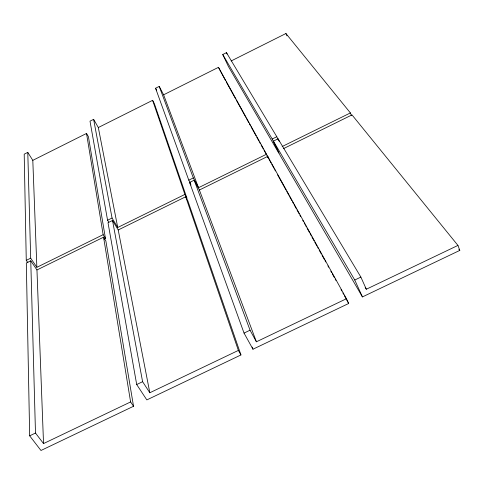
<?xml version="1.0" encoding="UTF-8"?>
<svg xmlns="http://www.w3.org/2000/svg" width="484" height="484" viewBox="0 0 484 484"><rect width="100%" height="100%" fill="white"/><g stroke="black" fill="none" stroke-linecap="round" stroke-linejoin="round"><path stroke-width="0.73" d="M32.803 160.355L86.521 133.439L103.146 234.679L36.857 267.319L32.803 160.355L27.782 152.381L24.2 154.178L26.263 260.35L27.915 262.782M98.325 127.528L152.605 100.327L184.882 194.429L117.733 227.492L98.325 127.528L93.624 119.336L90 121.151L107.569 220.232L108.706 222.12M190.176 182.764L188.784 180.163L155.57 88.239L159.23 86.406L163.61 94.81L198.513 187.713L266.527 154.227L268.42 158.214L266.962 155.582M222.761 54.517L272.214 138.999L278.79 153.107L228.448 66.556L222.761 54.517L226.458 52.659L276.806 136.73L278.058 139.428M163.61 94.81L218.453 67.33L266.527 154.227M231.183 60.948L285.929 33.517L350.392 112.929L351.517 115.676M26.263 260.35L30.686 258.166L27.782 152.381M107.569 220.232L112.046 218.024L93.624 119.336M188.784 180.163L193.322 177.924L159.23 86.406M272.214 138.999L276.806 136.73M36.959 269.969L30.758 260.791L26.317 262.981L29.675 435.83L40.971 450.483L133.53 406.27L105.857 240.929L103.558 237.19L36.959 269.969L43.536 443.574L130.613 401.938L103.558 237.19M118.217 229.973L112.506 220.474L108.005 222.694L136.7 384.532L146.827 399.917L240.947 354.954L187.786 200.636L185.681 196.764L118.217 229.973L149.816 392.754L238.382 350.41L185.681 196.764M189.607 182.444L194.169 180.199L199.384 190.024L256.399 341.795L346.459 298.725L348.68 303.486L252.969 349.212L244.039 333.089L189.607 182.444L191.005 185.057M273.442 141.098L278.058 138.823L360.87 277.09L366.321 289.232L457.949 245.418L459.8 250.403L362.437 296.916L280.042 155.261L273.442 141.098L354.76 280.018L362.437 296.916M282.166 146.525L350.392 112.929M199.384 190.024L267.719 156.386L346.459 298.725M283.43 148.655L351.995 114.902L457.949 245.418M104.078 239.078L105.439 238.412L88.415 136.676L86.521 133.439M29.675 435.83L35.483 433.047L30.758 260.791M136.7 384.532L142.605 381.701L112.506 220.474M244.039 333.089L250.047 330.209L194.169 180.199M354.76 280.018L360.87 277.09M458.85 249.23L459.8 250.403M35.483 433.047L43.536 443.574M30.686 258.166L36.857 267.319M130.613 401.938L133.53 406.27M142.605 381.701L149.816 392.754M103.146 234.679L105.439 238.412M112.046 218.024L117.733 227.492M365.16 287.284L366.321 289.232M238.382 350.41L240.947 354.954M225.538 80.604L218.453 67.33M226.264 81.923L235.714 99.02M236.44 100.339L245.89 117.437M246.616 118.749L248.794 122.7M249.52 124.013L250.252 125.332M250.978 126.645L256.066 135.853M256.792 137.166L258.97 141.116M259.696 142.429L260.422 143.748M261.148 145.061L263.332 149.005M264.058 150.324L266.236 154.269M269.981 161.045L271.076 163.023M271.802 164.342L273.992 168.299M274.718 169.618L275.45 170.937M277.635 174.893L286.014 190.061M286.746 191.38L288.93 195.336M289.656 196.655L291.846 200.612M292.572 201.931L293.304 203.25M294.03 204.569L296.214 208.525M296.946 209.844L299.13 213.801M299.862 215.12L300.588 216.439M302.772 220.395L303.504 221.714M304.23 223.033L304.962 224.352M305.688 225.671L306.42 226.99M307.146 228.309L309.33 232.266M310.062 233.584L311.158 235.563M311.884 236.882L314.068 240.838M314.8 242.157L316.984 246.114M317.716 247.433L318.442 248.752M319.168 250.071L321.358 254.027M322.084 255.346L324.274 259.303M325 260.622L325.726 261.941M327.916 265.897L328.642 267.216M330.832 271.173L331.558 272.492M332.284 273.811L334.474 277.768M335.2 279.087L335.932 280.405M341.032 289.638L341.758 290.957M342.853 292.935L343.579 294.254M344.312 295.573L348.68 303.486M250.047 330.209L256.399 341.795M184.882 194.429L186.975 198.289L154.366 103.649L152.605 100.327M193.322 177.924L198.513 187.713M155.57 88.239L156.598 90.193M267.719 156.386L269.618 160.386M226.458 52.659L227.081 53.99M278.058 138.823L279.316 141.534M285.929 33.517L286.933 35.852M252.188 347.082L252.969 349.212"/></g></svg>
